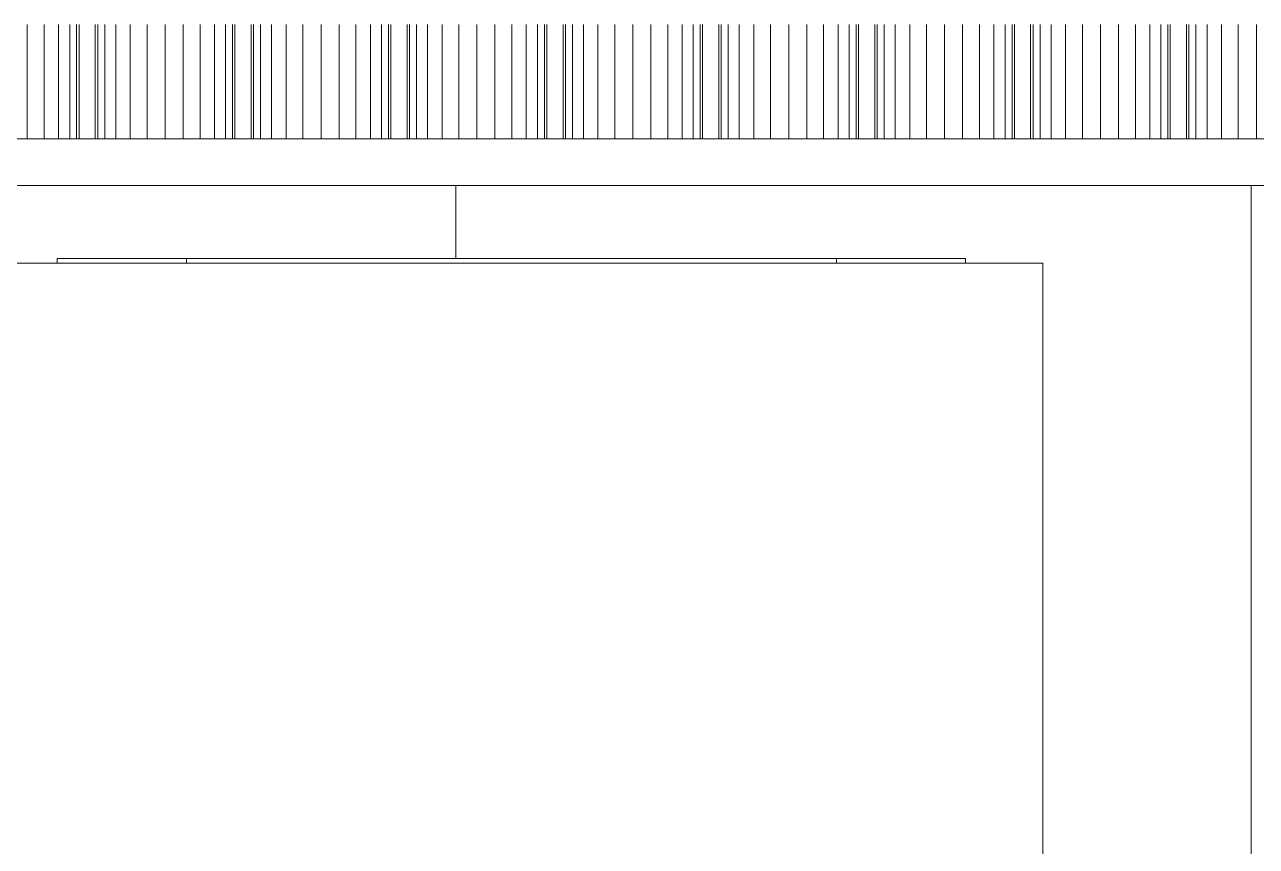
# Model space of a CAD drawing. Header units: centimetres. Extents: x -1906 to 5208, y -261 to 2955.
# Drawn here: x 2858.88 to 2905.34, y 2607.98 to 2638.97 of the extents above; entities that cross this region are included whole.
import ezdxf

# ---------------------------------------------------------------- set-up
doc = ezdxf.new("R2010")
doc.units = ezdxf.units.CM
doc.linetypes.add('Hidden', pattern=[0.714375, 0.47625, -0.238125])
for name, color, linetype, lineweight in [('A-CLNG-PATT', 7, 'Continuous', 18), ('A-DETL-HDLN', 7, 'Hidden', 18), ('G-IMPT', 7, 'Continuous', 18)]:
    doc.layers.add(name, color=color, linetype=linetype, lineweight=lineweight)

# ---------------------------------------------------------------- blocks, each defined once
blk = doc.blocks.new('PQ_RVR_ARQ-01_ZZ_ZZ_MO_T_A_rvt-2-Planta Bodega almacenamiento insumos')
at = {"layer": 'A-CLNG-PATT', "true_color": 0xd4d4d4}
h = blk.add_hatch(dxfattribs=at)
h.set_pattern_fill('FP_2', color=254, style=0, pattern_type=2)
h.set_pattern_definition([(90, (-3304.875, 82.28), (-30, 2e-15), [])])
h.paths.add_polyline_path([(-5052.578, 2390.869), (-5002.367, 2391.052), (-5002.385, 2395.947), (-4992.385, 2395.984), (-4992.366, 2391.089), (-4992.099, 2391.09), (-4992.117, 2395.985), (-4982.117, 2396.022), (-4982.098, 2391.126), (-4883.263, 2391.487), (-4883.177, 2393.887), (-4878.271, 2393.901), (-4878.262, 2391.505), (-3415.875, 2396.847), (-3415.79, 2399.311), (-3410.885, 2399.325), (-3410.875, 2396.865), (-3394.918, 2396.924), (-3394.832, 2399.389), (-3389.927, 2399.404), (-3389.918, 2396.942), (-3357.36, 2397.061), (-3357.296, 2402.027), (-3347.379, 2402.064), (-3347.36, 2397.098), (-2576.231, 2399.914), (-2577.592, 2638.972), (-2698.207, 2638.909), (-2698.207, 2636.409), (-2706.207, 2636.409), (-2706.207, 2638.909), (-2735.707, 2638.909), (-2735.707, 2632.909), (-2765.707, 2632.909), (-2765.707, 2638.909), (-2775.274, 2638.909), (-2774.578, 2637.768), (-2772.903, 2632.982), (-2772.326, 2627.864), (-2772.903, 2622.746), (-2774.847, 2617.497), (-2777.344, 2613.524), (-2780.986, 2609.882), (-2785.347, 2607.142), (-2790.541, 2605.403), (-2795.326, 2604.864), (-2800.636, 2605.508), (-2805.312, 2607.146), (-2809.837, 2610.053), (-2813.308, 2613.524), (-2816.075, 2617.959), (-2817.75, 2622.746), (-2818.326, 2627.864), (-2817.758, 2632.909), (-3110.949, 2632.909), (-3110.949, 2638.972), (-3114.28, 2638.972), (-3114.28, 2632.909), (-3274.277, 2632.909), (-3272.903, 2628.982), (-3272.326, 2623.864), (-3272.903, 2618.746), (-3274.847, 2613.497), (-3277.344, 2609.524), (-3280.986, 2605.882), (-3285.727, 2603.009), (-3290.541, 2601.403), (-3295.326, 2600.864), (-3300.636, 2601.508), (-3305.312, 2603.146), (-3309.837, 2606.053), (-3313.308, 2609.524), (-3316.075, 2613.959), (-3317.802, 2619.211), (-3318.326, 2623.864), (-3317.711, 2629.092), (-3316.375, 2632.909), (-3332.301, 2632.909), (-3332.366, 2628.827), (-3645.028, 2628.827), (-4101.802, 2402.327), (-5052.578, 2402.327), (-5052.578, 2401.843)])
h.paths.add_polyline_path([(-4115.832, 2455.927), (-4101.802, 2455.927), (-3805.08, 2603.063), (-3805.312, 2603.146), (-3809.837, 2606.053), (-3813.308, 2609.524), (-3816.075, 2613.959), (-3817.802, 2619.211), (-3818.326, 2623.864), (-3817.711, 2629.092), (-3815.805, 2634.231), (-3813.308, 2638.204), (-3812.54, 2638.972), (-4282.778, 2638.972), (-4280.815, 2637.675), (-4277.344, 2634.204), (-4274.578, 2629.768), (-4272.903, 2624.982), (-4272.326, 2619.864), (-4272.903, 2614.746), (-4274.847, 2609.497), (-4277.344, 2605.524), (-4280.986, 2601.882), (-4285.347, 2599.142), (-4290.541, 2597.403), (-4295.326, 2596.864), (-4300.636, 2597.508), (-4305.312, 2599.146), (-4309.837, 2602.053), (-4313.308, 2605.524), (-4316.075, 2609.959), (-4317.75, 2614.746), (-4318.326, 2619.864), (-4317.75, 2624.982), (-4315.805, 2630.231), (-4313.308, 2634.204), (-4309.666, 2637.846), (-4307.874, 2638.972), (-4782.778, 2638.972), (-4780.815, 2637.675), (-4777.344, 2634.204), (-4774.578, 2629.768), (-4772.903, 2624.982), (-4772.326, 2619.864), (-4772.903, 2614.746), (-4774.847, 2609.497), (-4777.344, 2605.524), (-4780.986, 2601.882), (-4785.347, 2599.142), (-4790.541, 2597.403), (-4795.326, 2596.864), (-4800.636, 2597.508), (-4805.312, 2599.146), (-4809.837, 2602.053), (-4813.308, 2605.524), (-4816.075, 2609.959), (-4817.75, 2614.746), (-4818.326, 2619.864), (-4817.75, 2624.982), (-4815.805, 2630.231), (-4813.308, 2634.204), (-4809.666, 2637.846), (-4807.874, 2638.972), (-5052.578, 2638.972), (-5052.578, 2455.927), (-4121.727, 2455.927)])
h.paths.add_polyline_path([(-3225.774, 2526.957), (-3246.214, 2526.957), (-3246.214, 2629.977), (-3230.65, 2629.977), (-3230.65, 2630.147), (-3196.381, 2630.147), (-3196.381, 2629.977), (-3193.468, 2629.977), (-3193.468, 2526.957), (-3207.713, 2526.957)])
h.paths.add_polyline_path([(-3772.87, 2619.034), (-3732.662, 2638.972), (-3778.112, 2638.972), (-3777.344, 2638.204), (-3774.578, 2633.768), (-3772.903, 2628.982), (-3772.326, 2623.864), (-3772.85, 2619.211)])
h.paths.add_polyline_path([(-2938.744, 2634.659), (-2938.744, 2638.972), (-2939.358, 2638.972), (-2939.358, 2634.659)])
h.paths.add_polyline_path([(-2950.505, 2634.659), (-2950.505, 2638.972), (-2951.119, 2638.972), (-2951.119, 2634.659)])
h.paths.add_polyline_path([(-2957, 2634.659), (-2956.386, 2634.659), (-2956.386, 2638.972), (-2957, 2638.972)])
h.paths.add_polyline_path([(-3016.245, 2634.659), (-3015.192, 2634.659), (-3015.192, 2638.972), (-3016.245, 2638.972)])
h.paths.add_polyline_path([(-2933.478, 2634.659), (-2932.863, 2634.659), (-2932.863, 2638.972), (-2933.478, 2638.972)])
h.paths.add_polyline_path([(-2833.508, 2634.659), (-2832.893, 2634.659), (-2832.893, 2638.972), (-2833.508, 2638.972)])
h.paths.add_polyline_path([(-3117.561, 2634.659), (-3117.561, 2638.972), (-3118.095, 2638.972), (-3118.095, 2634.659)])
h.paths.add_polyline_path([(-3103.839, 2634.659), (-3103.839, 2638.972), (-3106.56, 2638.972), (-3106.56, 2634.659)])
h.paths.add_polyline_path([(-2944.625, 2634.659), (-2944.625, 2638.972), (-2945.239, 2638.972), (-2945.239, 2634.659)])
h.paths.add_polyline_path([(-3259.229, 2634.659), (-3258.615, 2634.659), (-3258.615, 2638.972), (-3259.229, 2638.972)])
h.paths.add_polyline_path([(-3021.511, 2634.659), (-3021.511, 2638.972), (-3022.125, 2638.972), (-3022.125, 2634.659)])
h.paths.add_polyline_path([(-2892.314, 2634.659), (-2891.699, 2634.659), (-2891.699, 2638.972), (-2892.314, 2638.972)])
h.paths.add_polyline_path([(-2897.58, 2634.659), (-2897.58, 2638.972), (-2898.194, 2638.972), (-2898.194, 2634.659)])
h.paths.add_polyline_path([(-2915.222, 2634.659), (-2915.222, 2638.972), (-2915.836, 2638.972), (-2915.836, 2634.659)])
h.paths.add_polyline_path([(-3080.317, 2634.659), (-3080.317, 2638.972), (-3080.931, 2638.972), (-3080.931, 2634.659)])
h.paths.add_polyline_path([(-3123.361, 2634.659), (-3123.361, 2638.972), (-3123.976, 2638.972), (-3123.976, 2634.659)])
h.paths.add_polyline_path([(-3264.495, 2634.659), (-3264.495, 2638.972), (-3265.11, 2638.972), (-3265.11, 2634.659)])
h.paths.add_polyline_path([(-3004.045, 2634.659), (-3003.43, 2634.659), (-3003.43, 2638.972), (-3004.045, 2638.972)])
h.paths.add_polyline_path([(-2921.102, 2634.659), (-2921.102, 2638.972), (-2921.717, 2638.972), (-2921.717, 2634.659)])
h.paths.add_polyline_path([(-2962.266, 2634.659), (-2962.266, 2638.972), (-2962.881, 2638.972), (-2962.881, 2634.659)])
h.paths.add_polyline_path([(-2927.597, 2634.659), (-2926.983, 2634.659), (-2926.983, 2638.972), (-2927.597, 2638.972)])
h.paths.add_polyline_path([(-3247.468, 2634.659), (-3246.854, 2634.659), (-3246.854, 2638.972), (-3247.468, 2638.972)])
h.paths.add_polyline_path([(-3009.311, 2634.659), (-3009.311, 2638.972), (-3009.925, 2638.972), (-3009.925, 2634.659)])
h.paths.add_polyline_path([(-3075.051, 2634.659), (-3074.436, 2634.659), (-3074.436, 2638.972), (-3075.051, 2638.972)])
h.paths.add_polyline_path([(-3252.734, 2634.659), (-3252.734, 2638.972), (-3253.348, 2638.972), (-3253.348, 2634.659)])
h.paths.add_polyline_path([(-2998.164, 2634.659), (-2997.55, 2634.659), (-2997.55, 2638.972), (-2998.164, 2638.972)])
h.paths.add_polyline_path([(-3068.556, 2634.659), (-3068.556, 2638.972), (-3069.17, 2638.972), (-3069.17, 2634.659)])
h.paths.add_polyline_path([(-3241.587, 2634.659), (-3240.973, 2634.659), (-3240.973, 2638.972), (-3241.587, 2638.972)])
h.paths.add_polyline_path([(-3098.573, 2634.659), (-3097.959, 2634.659), (-3097.959, 2638.972), (-3098.573, 2638.972)])
h.paths.add_polyline_path([(-2838.774, 2634.659), (-2838.774, 2638.972), (-2839.388, 2638.972), (-2839.388, 2634.659)])
h.paths.add_polyline_path([(-3086.198, 2634.659), (-3086.198, 2638.972), (-3086.812, 2638.972), (-3086.812, 2634.659)])
h.paths.add_polyline_path([(-3129.242, 2634.659), (-3129.242, 2638.972), (-3129.856, 2638.972), (-3129.856, 2634.659)])
h.paths.add_polyline_path([(-3235.707, 2634.659), (-3235.092, 2634.659), (-3235.092, 2638.972), (-3235.707, 2638.972)])
h.paths.add_polyline_path([(-3063.29, 2634.659), (-3062.675, 2634.659), (-3062.675, 2638.972), (-3063.29, 2638.972)])
h.paths.add_polyline_path([(-2992.284, 2634.659), (-2991.669, 2634.659), (-2991.669, 2638.972), (-2992.284, 2638.972)])
h.paths.add_polyline_path([(-2986.403, 2634.659), (-2985.789, 2634.659), (-2985.789, 2638.972), (-2986.403, 2638.972)])
h.paths.add_polyline_path([(-2845.269, 2634.659), (-2844.654, 2634.659), (-2844.654, 2638.972), (-2845.269, 2638.972)])
h.paths.add_polyline_path([(-2974.642, 2634.659), (-2974.027, 2634.659), (-2974.027, 2638.972), (-2974.642, 2638.972)])
h.paths.add_polyline_path([(-2850.535, 2634.659), (-2850.535, 2638.972), (-2851.149, 2638.972), (-2851.149, 2634.659)])
h.paths.add_polyline_path([(-3135.737, 2634.659), (-3135.122, 2634.659), (-3135.122, 2638.972), (-3135.737, 2638.972)])
h.paths.add_polyline_path([(-3141.003, 2634.659), (-3141.003, 2638.972), (-3141.617, 2638.972), (-3141.617, 2634.659)])
h.paths.add_polyline_path([(-2827.627, 2634.659), (-2827.013, 2634.659), (-2827.013, 2638.972), (-2827.627, 2638.972)])
h.paths.add_polyline_path([(-2821.747, 2634.659), (-2821.132, 2634.659), (-2821.132, 2638.972), (-2821.747, 2638.972), (-2821.747, 2638.081)])
h.paths.add_polyline_path([(-3270.99, 2634.659), (-3270.376, 2634.659), (-3270.376, 2638.972), (-3270.99, 2638.972), (-3270.99, 2635.669)])
h.paths.add_polyline_path([(-3147.498, 2634.659), (-3146.883, 2634.659), (-3146.883, 2638.972), (-3147.498, 2638.972)])
h.paths.add_polyline_path([(-3152.764, 2634.659), (-3152.764, 2638.972), (-3153.378, 2638.972), (-3153.378, 2634.659)])
h.paths.add_polyline_path([(-3057.409, 2634.659), (-3056.795, 2634.659), (-3056.795, 2638.972), (-3057.409, 2638.972)])
h.paths.add_polyline_path([(-3158.645, 2634.659), (-3158.645, 2638.972), (-3159.259, 2638.972), (-3159.259, 2634.659)])
h.paths.add_polyline_path([(-3229.826, 2634.659), (-3229.212, 2634.659), (-3229.212, 2638.972), (-3229.826, 2638.972)])
h.paths.add_polyline_path([(-3223.946, 2634.659), (-3223.331, 2634.659), (-3223.331, 2638.972), (-3223.946, 2638.972)])
h.paths.add_polyline_path([(-3164.525, 2634.659), (-3164.525, 2638.972), (-3165.14, 2638.972), (-3165.14, 2634.659)])
h.paths.add_polyline_path([(-2980.522, 2634.659), (-2979.908, 2634.659), (-2979.908, 2638.972), (-2980.522, 2638.972)])
h.paths.add_polyline_path([(-2856.416, 2634.659), (-2856.416, 2638.972), (-2857.03, 2638.972), (-2857.03, 2634.659)])
h.paths.add_polyline_path([(-3050.914, 2634.659), (-3050.914, 2638.972), (-3051.528, 2638.972), (-3051.528, 2634.659)])
h.paths.add_polyline_path([(-3045.648, 2634.659), (-3045.033, 2634.659), (-3045.033, 2638.972), (-3045.648, 2638.972)])
h.paths.add_polyline_path([(-3170.406, 2634.659), (-3170.406, 2638.972), (-3171.02, 2638.972), (-3171.02, 2634.659)])
h.paths.add_polyline_path([(-2862.296, 2634.659), (-2862.296, 2638.972), (-2862.911, 2638.972), (-2862.911, 2634.659)])
h.paths.add_polyline_path([(-2868.177, 2634.659), (-2868.177, 2638.972), (-2868.791, 2638.972), (-2868.791, 2634.659)])
h.paths.add_polyline_path([(-2904.075, 2634.659), (-2903.46, 2634.659), (-2903.46, 2638.972), (-2904.075, 2638.972)])
h.paths.add_polyline_path([(-3329.621, 2634.659), (-3329.621, 2638.972), (-3330.235, 2638.972), (-3330.235, 2634.659)])
h.paths.add_polyline_path([(-3039.153, 2634.659), (-3039.153, 2638.972), (-3039.767, 2638.972), (-3039.767, 2634.659)])
h.paths.add_polyline_path([(-3324.354, 2634.659), (-3323.74, 2634.659), (-3323.74, 2638.972), (-3324.354, 2638.972)])
h.paths.add_polyline_path([(-3217.451, 2634.659), (-3217.451, 2638.972), (-3218.065, 2638.972), (-3218.065, 2634.659)])
h.paths.add_polyline_path([(-3092.078, 2634.659), (-3092.078, 2638.972), (-3092.693, 2638.972), (-3092.693, 2634.659)])
h.paths.add_polyline_path([(-3176.901, 2634.659), (-3176.286, 2634.659), (-3176.286, 2638.972), (-3176.901, 2638.972)])
h.paths.add_polyline_path([(-3182.167, 2634.659), (-3182.167, 2638.972), (-3182.781, 2638.972), (-3182.781, 2634.659)])
h.paths.add_polyline_path([(-2874.672, 2634.659), (-2874.057, 2634.659), (-2874.057, 2638.972), (-2874.672, 2638.972)])
h.paths.add_polyline_path([(-3193.928, 2634.659), (-3193.928, 2638.972), (-3194.543, 2638.972), (-3194.543, 2634.659)])
h.paths.add_polyline_path([(-3033.887, 2634.659), (-3033.272, 2634.659), (-3033.272, 2638.972), (-3033.887, 2638.972)])
h.paths.add_polyline_path([(-2968.147, 2634.659), (-2968.147, 2638.972), (-2968.761, 2638.972), (-2968.761, 2634.659)])
h.paths.add_polyline_path([(-2879.938, 2634.659), (-2879.938, 2638.972), (-2880.552, 2638.972), (-2880.552, 2634.659)])
h.paths.add_polyline_path([(-3028.006, 2634.659), (-3027.392, 2634.659), (-3027.392, 2638.972), (-3028.006, 2638.972)])
h.paths.add_polyline_path([(-2885.819, 2634.659), (-2885.819, 2638.972), (-2886.433, 2638.972), (-2886.433, 2634.659)])
h.paths.add_polyline_path([(-3318.474, 2634.659), (-3317.421, 2634.659), (-3317.421, 2638.972), (-3318.474, 2638.972), (-3318.474, 2635.641)])
h.paths.add_polyline_path([(-3188.048, 2634.659), (-3188.048, 2638.972), (-3188.662, 2638.972), (-3188.662, 2634.659)])
h.paths.add_polyline_path([(-3206.304, 2634.659), (-3205.689, 2634.659), (-3205.689, 2638.972), (-3206.304, 2638.972)])
h.paths.add_polyline_path([(-3200.423, 2634.659), (-3199.809, 2634.659), (-3199.809, 2638.972), (-3200.423, 2638.972)])
h.paths.add_polyline_path([(-3276.256, 2636.473), (-3276.256, 2638.972), (-3276.871, 2638.972), (-3276.871, 2637.451), (-3276.539, 2636.923)])
h.paths.add_polyline_path([(-2815.866, 2638.134), (-2815.339, 2638.972), (-2815.866, 2638.972), (-2815.866, 2638.544)])
blk = doc.blocks.new('EQ-04-002 - EQ-04-002_dwg_Agrupar_1737-V192-Planta Bodega almacenamiento insumos')
at = {"layer": 'A-DETL-HDLN', "lineweight": 9}
for p, q in [((195.727, 6.063), (195.727, 1.75)), ((195.817, 6.063), (195.817, 1.75)), ((196.08, 6.063), (196.08, 1.75)), ((196.498, 6.063), (196.498, 1.75)), ((197.044, 6.063), (197.044, 1.75)), ((197.679, 6.063), (197.679, 1.75)), ((198.36, 6.063), (198.36, 1.75)), ((199.042, 1.75), (199.042, 6.063)), ((199.677, 6.063), (199.677, 1.75)), ((200.222, 1.75), (200.222, 6.063)), ((200.641, 1.75), (200.641, 6.063)), ((200.904, 6.063), (200.904, 1.75)), ((200.993, 1.75), (200.993, 6.063)), ((197.679, 1.75), (197.044, 1.75)), ((198.36, 1.75), (197.679, 1.75)), ((199.042, 1.75), (198.36, 1.75)), ((199.042, 1.75), (199.677, 1.75))]:
    blk.add_line(p, q, dxfattribs=at)
at = {"layer": 'G-IMPT', "color": 251, "lineweight": 9, "true_color": 0x666666}
for p, q in [((195.727, 6.063), (195.727, 1.75)), ((195.727, 1.75), (195.727, 6.063)), ((195.727, 6.063), (195.727, 1.75)), ((195.817, 6.063), (195.817, 1.75)), ((195.817, 1.75), (195.817, 6.063)), ((195.817, 6.063), (195.817, 1.75)), ((196.08, 6.063), (196.08, 1.75)), ((196.08, 1.75), (196.08, 6.063)), ((196.08, 6.063), (196.08, 1.75)), ((196.498, 6.063), (196.498, 1.75)), ((196.498, 1.75), (196.498, 6.063)), ((196.498, 6.063), (196.498, 1.75)), ((197.044, 6.063), (197.044, 1.75)), ((197.044, 1.75), (197.044, 6.063)), ((197.044, 6.063), (197.044, 1.75)), ((197.679, 6.063), (197.679, 1.75)), ((197.679, 1.75), (197.679, 6.063)), ((197.679, 6.063), (197.679, 1.75)), ((198.36, 6.063), (198.36, 1.75)), ((198.36, 1.75), (198.36, 6.063)), ((198.36, 6.063), (198.36, 1.75)), ((199.042, 1.75), (199.042, 6.063)), ((199.042, 1.75), (199.042, 6.063)), ((199.042, 6.063), (199.042, 1.75)), ((199.677, 6.063), (199.677, 1.75)), ((199.677, 1.75), (199.677, 6.063)), ((199.677, 6.063), (199.677, 1.75)), ((200.222, 1.75), (200.222, 6.063)), ((200.222, 1.75), (200.222, 6.063)), ((200.222, 6.063), (200.222, 1.75)), ((200.641, 1.75), (200.641, 6.063)), ((200.641, 1.75), (200.641, 6.063)), ((200.641, 6.063), (200.641, 1.75)), ((200.904, 6.063), (200.904, 1.75)), ((200.904, 1.75), (200.904, 6.063)), ((200.904, 6.063), (200.904, 1.75)), ((200.993, 1.75), (200.993, 6.063)), ((200.993, 1.75), (200.993, 6.063)), ((200.993, 6.063), (200.993, 1.75)), ((197.679, 1.75), (197.044, 1.75)), ((198.36, 1.75), (197.679, 1.75)), ((199.042, 1.75), (198.36, 1.75)), ((199.042, 1.75), (199.677, 1.75))]:
    blk.add_line(p, q, dxfattribs=at)
blk = doc.blocks.new('EQ-04-002 - EQ-04-002_dwg_Agrupar_1737-V193-Planta Bodega almacenamiento insumos')
at = {"layer": 'A-DETL-HDLN', "lineweight": 9}
for p, q in [((189.847, 6.063), (189.847, 1.75)), ((189.936, 6.063), (189.936, 1.75)), ((190.199, 6.063), (190.199, 1.75)), ((190.618, 6.063), (190.618, 1.75)), ((191.163, 6.063), (191.163, 1.75)), ((191.798, 6.063), (191.798, 1.75)), ((192.48, 6.063), (192.48, 1.75)), ((193.161, 1.75), (193.161, 6.063)), ((193.796, 6.063), (193.796, 1.75)), ((194.341, 1.75), (194.341, 6.063)), ((194.76, 1.75), (194.76, 6.063)), ((195.023, 6.063), (195.023, 1.75)), ((195.113, 1.75), (195.113, 6.063)), ((191.798, 1.75), (191.163, 1.75)), ((192.48, 1.75), (191.798, 1.75)), ((193.161, 1.75), (192.48, 1.75)), ((193.161, 1.75), (193.796, 1.75))]:
    blk.add_line(p, q, dxfattribs=at)
at = {"layer": 'G-IMPT', "color": 251, "lineweight": 9, "true_color": 0x666666}
for p, q in [((189.847, 6.063), (189.847, 1.75)), ((189.847, 1.75), (189.847, 6.063)), ((189.847, 6.063), (189.847, 1.75)), ((189.936, 6.063), (189.936, 1.75)), ((189.936, 1.75), (189.936, 6.063)), ((189.936, 6.063), (189.936, 1.75)), ((190.199, 6.063), (190.199, 1.75)), ((190.199, 1.75), (190.199, 6.063)), ((190.199, 6.063), (190.199, 1.75)), ((190.618, 6.063), (190.618, 1.75)), ((190.618, 1.75), (190.618, 6.063)), ((190.618, 6.063), (190.618, 1.75)), ((191.163, 6.063), (191.163, 1.75)), ((191.163, 1.75), (191.163, 6.063)), ((191.163, 6.063), (191.163, 1.75)), ((191.798, 6.063), (191.798, 1.75)), ((191.798, 1.75), (191.798, 6.063)), ((191.798, 6.063), (191.798, 1.75)), ((192.48, 6.063), (192.48, 1.75)), ((192.48, 1.75), (192.48, 6.063)), ((192.48, 6.063), (192.48, 1.75)), ((193.161, 1.75), (193.161, 6.063)), ((193.161, 1.75), (193.161, 6.063)), ((193.161, 6.063), (193.161, 1.75)), ((193.796, 6.063), (193.796, 1.75)), ((193.796, 1.75), (193.796, 6.063)), ((193.796, 6.063), (193.796, 1.75)), ((194.341, 1.75), (194.341, 6.063)), ((194.341, 1.75), (194.341, 6.063)), ((194.341, 6.063), (194.341, 1.75)), ((194.76, 1.75), (194.76, 6.063)), ((194.76, 1.75), (194.76, 6.063)), ((194.76, 6.063), (194.76, 1.75)), ((195.023, 6.063), (195.023, 1.75)), ((195.023, 1.75), (195.023, 6.063)), ((195.023, 6.063), (195.023, 1.75)), ((195.113, 1.75), (195.113, 6.063)), ((195.113, 1.75), (195.113, 6.063)), ((195.113, 6.063), (195.113, 1.75)), ((191.798, 1.75), (191.163, 1.75)), ((192.48, 1.75), (191.798, 1.75)), ((193.161, 1.75), (192.48, 1.75)), ((193.161, 1.75), (193.796, 1.75))]:
    blk.add_line(p, q, dxfattribs=at)
blk = doc.blocks.new('EQ-04-002 - EQ-04-002_dwg_Agrupar_528-V165-Planta Bodega almacenamiento insumos')
at = {"layer": 'A-DETL-HDLN', "lineweight": 9}
for p, q in [((182.035, 1.75), (185.282, 1.75)), ((187.916, 1.75), (191.163, 1.75)), ((193.796, 1.75), (197.044, 1.75)), ((199.677, 1.75), (202.924, 1.75)), ((205.557, 1.75), (208.805, 1.75)), ((211.438, 1.75), (214.685, 1.75)), ((217.319, 1.75), (220.566, 1.75)), ((223.199, 1.75), (226.447, 1.75)), ((298.897, 0), (0, 0))]:
    blk.add_line(p, q, dxfattribs=at)
at = {"layer": 'G-IMPT', "color": 251, "lineweight": 9, "true_color": 0x666666}
for p, q in [((182.035, 1.75), (185.282, 1.75)), ((182.035, 1.75), (185.282, 1.75)), ((182.035, 1.75), (185.282, 1.75)), ((187.916, 1.75), (191.163, 1.75)), ((187.916, 1.75), (191.163, 1.75)), ((187.916, 1.75), (191.163, 1.75)), ((193.796, 1.75), (197.044, 1.75)), ((193.796, 1.75), (197.044, 1.75)), ((193.796, 1.75), (197.044, 1.75)), ((199.677, 1.75), (202.924, 1.75)), ((199.677, 1.75), (202.924, 1.75)), ((199.677, 1.75), (202.924, 1.75)), ((205.557, 1.75), (208.805, 1.75)), ((205.557, 1.75), (208.805, 1.75)), ((205.557, 1.75), (208.805, 1.75)), ((211.438, 1.75), (214.685, 1.75)), ((211.438, 1.75), (214.685, 1.75)), ((211.438, 1.75), (214.685, 1.75)), ((217.319, 1.75), (220.566, 1.75)), ((217.319, 1.75), (220.566, 1.75)), ((217.319, 1.75), (220.566, 1.75)), ((223.199, 1.75), (226.447, 1.75)), ((223.199, 1.75), (226.447, 1.75)), ((223.199, 1.75), (226.447, 1.75)), ((298.897, 0), (138.901, 0)), ((298.897, 0), (144.198, 0)), ((298.897, 0), (144.198, 0))]:
    blk.add_line(p, q, dxfattribs=at)
blk = doc.blocks.new('EQ-04-002 - EQ-04-002_dwg_Agrupar_1737-V194-Planta Bodega almacenamiento insumos')
at = {"layer": 'A-DETL-HDLN', "lineweight": 9}
for p, q in [((183.966, 6.063), (183.966, 1.75)), ((184.056, 6.063), (184.056, 1.75)), ((184.319, 6.063), (184.319, 1.75)), ((184.737, 6.063), (184.737, 1.75)), ((185.282, 6.063), (185.282, 1.75)), ((185.918, 6.063), (185.918, 1.75)), ((186.599, 6.063), (186.599, 1.75)), ((187.281, 1.75), (187.281, 6.063)), ((187.916, 6.063), (187.916, 1.75)), ((188.461, 1.75), (188.461, 6.063)), ((188.879, 1.75), (188.879, 6.063)), ((189.142, 6.063), (189.142, 1.75)), ((189.232, 1.75), (189.232, 6.063)), ((185.918, 1.75), (185.282, 1.75)), ((186.599, 1.75), (185.918, 1.75)), ((187.281, 1.75), (186.599, 1.75)), ((187.281, 1.75), (187.916, 1.75))]:
    blk.add_line(p, q, dxfattribs=at)
at = {"layer": 'G-IMPT', "color": 251, "lineweight": 9, "true_color": 0x666666}
for p, q in [((183.966, 6.063), (183.966, 1.75)), ((183.966, 1.75), (183.966, 6.063)), ((183.966, 6.063), (183.966, 1.75)), ((184.056, 6.063), (184.056, 1.75)), ((184.056, 1.75), (184.056, 6.063)), ((184.056, 6.063), (184.056, 1.75)), ((184.319, 6.063), (184.319, 1.75)), ((184.319, 1.75), (184.319, 6.063)), ((184.319, 6.063), (184.319, 1.75)), ((184.737, 6.063), (184.737, 1.75)), ((184.737, 1.75), (184.737, 6.063)), ((184.737, 6.063), (184.737, 1.75)), ((185.282, 6.063), (185.282, 1.75)), ((185.282, 1.75), (185.282, 6.063)), ((185.282, 6.063), (185.282, 1.75)), ((185.918, 6.063), (185.918, 1.75)), ((185.918, 1.75), (185.918, 6.063)), ((185.918, 6.063), (185.918, 1.75)), ((186.599, 6.063), (186.599, 1.75)), ((186.599, 1.75), (186.599, 6.063)), ((186.599, 6.063), (186.599, 1.75)), ((187.281, 1.75), (187.281, 6.063)), ((187.281, 1.75), (187.281, 6.063)), ((187.281, 6.063), (187.281, 1.75)), ((187.916, 6.063), (187.916, 1.75)), ((187.916, 1.75), (187.916, 6.063)), ((187.916, 6.063), (187.916, 1.75)), ((188.461, 1.75), (188.461, 6.063)), ((188.461, 1.75), (188.461, 6.063)), ((188.461, 6.063), (188.461, 1.75)), ((188.879, 1.75), (188.879, 6.063)), ((188.879, 1.75), (188.879, 6.063)), ((188.879, 6.063), (188.879, 1.75)), ((189.142, 6.063), (189.142, 1.75)), ((189.142, 1.75), (189.142, 6.063)), ((189.142, 6.063), (189.142, 1.75)), ((189.232, 1.75), (189.232, 6.063)), ((189.232, 1.75), (189.232, 6.063)), ((189.232, 6.063), (189.232, 1.75)), ((185.918, 1.75), (185.282, 1.75)), ((186.599, 1.75), (185.918, 1.75)), ((187.281, 1.75), (186.599, 1.75)), ((187.281, 1.75), (187.916, 1.75))]:
    blk.add_line(p, q, dxfattribs=at)
blk = doc.blocks.new('EQ-04-002 - EQ-04-002_dwg_Agrupar_1737-V201-Planta Bodega almacenamiento insumos')
at = {"layer": 'A-DETL-HDLN', "lineweight": 9}
for p, q in [((178.085, 6.063), (178.085, 1.75)), ((178.175, 6.063), (178.175, 1.75)), ((178.438, 6.063), (178.438, 1.75)), ((178.857, 6.063), (178.857, 1.75)), ((179.402, 6.063), (179.402, 1.75)), ((180.037, 6.063), (180.037, 1.75)), ((180.718, 6.063), (180.718, 1.75)), ((181.4, 1.75), (181.4, 6.063)), ((182.035, 6.063), (182.035, 1.75)), ((182.58, 1.75), (182.58, 6.063)), ((182.999, 1.75), (182.999, 6.063)), ((183.262, 6.063), (183.262, 1.75)), ((183.352, 1.75), (183.352, 6.063)), ((180.037, 1.75), (179.402, 1.75)), ((180.718, 1.75), (180.037, 1.75)), ((181.4, 1.75), (180.718, 1.75)), ((181.4, 1.75), (182.035, 1.75))]:
    blk.add_line(p, q, dxfattribs=at)
at = {"layer": 'G-IMPT', "color": 251, "lineweight": 9, "true_color": 0x666666}
for p, q in [((178.085, 6.063), (178.085, 1.75)), ((178.085, 1.75), (178.085, 6.063)), ((178.085, 6.063), (178.085, 1.75)), ((178.175, 6.063), (178.175, 1.75)), ((178.175, 1.75), (178.175, 6.063)), ((178.175, 6.063), (178.175, 1.75)), ((178.438, 6.063), (178.438, 1.75)), ((178.438, 1.75), (178.438, 6.063)), ((178.438, 6.063), (178.438, 1.75)), ((178.857, 6.063), (178.857, 1.75)), ((178.857, 1.75), (178.857, 6.063)), ((178.857, 6.063), (178.857, 1.75)), ((179.402, 6.063), (179.402, 1.75)), ((179.402, 1.75), (179.402, 6.063)), ((179.402, 6.063), (179.402, 1.75)), ((180.037, 6.063), (180.037, 1.75)), ((180.037, 1.75), (180.037, 6.063)), ((180.037, 6.063), (180.037, 1.75)), ((180.718, 6.063), (180.718, 1.75)), ((180.718, 1.75), (180.718, 6.063)), ((180.718, 6.063), (180.718, 1.75)), ((181.4, 1.75), (181.4, 6.063)), ((181.4, 1.75), (181.4, 6.063)), ((181.4, 6.063), (181.4, 1.75)), ((182.035, 6.063), (182.035, 1.75)), ((182.035, 1.75), (182.035, 6.063)), ((182.035, 6.063), (182.035, 1.75)), ((182.58, 1.75), (182.58, 6.063)), ((182.58, 1.75), (182.58, 6.063)), ((182.58, 6.063), (182.58, 1.75)), ((182.999, 1.75), (182.999, 6.063)), ((182.999, 1.75), (182.999, 6.063)), ((182.999, 6.063), (182.999, 1.75)), ((183.262, 6.063), (183.262, 1.75)), ((183.262, 1.75), (183.262, 6.063)), ((183.262, 6.063), (183.262, 1.75)), ((183.352, 1.75), (183.352, 6.063)), ((183.352, 1.75), (183.352, 6.063)), ((183.352, 6.063), (183.352, 1.75)), ((180.037, 1.75), (179.402, 1.75)), ((180.718, 1.75), (180.037, 1.75)), ((181.4, 1.75), (180.718, 1.75)), ((181.4, 1.75), (182.035, 1.75))]:
    blk.add_line(p, q, dxfattribs=at)
blk = doc.blocks.new('EQ-04-002 - EQ-04-002_dwg_Agrupar_1737-V202-Planta Bodega almacenamiento insumos')
at = {"layer": 'A-DETL-HDLN', "lineweight": 9}
for p, q in [((201.608, 6.063), (201.608, 1.75)), ((201.697, 6.063), (201.697, 1.75)), ((201.96, 6.063), (201.96, 1.75)), ((202.379, 6.063), (202.379, 1.75)), ((202.924, 6.063), (202.924, 1.75)), ((203.559, 6.063), (203.559, 1.75)), ((204.241, 6.063), (204.241, 1.75)), ((204.922, 1.75), (204.922, 6.063)), ((205.557, 6.063), (205.557, 1.75)), ((206.103, 1.75), (206.103, 6.063)), ((206.521, 1.75), (206.521, 6.063)), ((206.784, 6.063), (206.784, 1.75)), ((206.874, 1.75), (206.874, 6.063)), ((203.559, 1.75), (202.924, 1.75)), ((204.241, 1.75), (203.559, 1.75)), ((204.922, 1.75), (204.241, 1.75)), ((204.922, 1.75), (205.557, 1.75))]:
    blk.add_line(p, q, dxfattribs=at)
at = {"layer": 'G-IMPT', "color": 251, "lineweight": 9, "true_color": 0x666666}
for p, q in [((201.608, 6.063), (201.608, 1.75)), ((201.608, 1.75), (201.608, 6.063)), ((201.608, 6.063), (201.608, 1.75)), ((201.697, 6.063), (201.697, 1.75)), ((201.697, 1.75), (201.697, 6.063)), ((201.697, 6.063), (201.697, 1.75)), ((201.96, 6.063), (201.96, 1.75)), ((201.96, 1.75), (201.96, 6.063)), ((201.96, 6.063), (201.96, 1.75)), ((202.379, 6.063), (202.379, 1.75)), ((202.379, 1.75), (202.379, 6.063)), ((202.379, 6.063), (202.379, 1.75)), ((202.924, 6.063), (202.924, 1.75)), ((202.924, 1.75), (202.924, 6.063)), ((202.924, 6.063), (202.924, 1.75)), ((203.559, 6.063), (203.559, 1.75)), ((203.559, 1.75), (203.559, 6.063)), ((203.559, 6.063), (203.559, 1.75)), ((204.241, 6.063), (204.241, 1.75)), ((204.241, 1.75), (204.241, 6.063)), ((204.241, 6.063), (204.241, 1.75)), ((204.922, 1.75), (204.922, 6.063)), ((204.922, 1.75), (204.922, 6.063)), ((204.922, 6.063), (204.922, 1.75)), ((205.557, 6.063), (205.557, 1.75)), ((205.557, 1.75), (205.557, 6.063)), ((205.557, 6.063), (205.557, 1.75)), ((206.103, 1.75), (206.103, 6.063)), ((206.103, 1.75), (206.103, 6.063)), ((206.103, 6.063), (206.103, 1.75)), ((206.521, 1.75), (206.521, 6.063)), ((206.521, 1.75), (206.521, 6.063)), ((206.521, 6.063), (206.521, 1.75)), ((206.784, 6.063), (206.784, 1.75)), ((206.784, 1.75), (206.784, 6.063)), ((206.784, 6.063), (206.784, 1.75)), ((206.874, 1.75), (206.874, 6.063)), ((206.874, 1.75), (206.874, 6.063)), ((206.874, 6.063), (206.874, 1.75)), ((203.559, 1.75), (202.924, 1.75)), ((204.241, 1.75), (203.559, 1.75)), ((204.922, 1.75), (204.241, 1.75)), ((204.922, 1.75), (205.557, 1.75))]:
    blk.add_line(p, q, dxfattribs=at)
blk = doc.blocks.new('EQ-04-002 - EQ-04-002_dwg_Agrupar_1737-V204-Planta Bodega almacenamiento insumos')
at = {"layer": 'A-DETL-HDLN', "lineweight": 9}
for p, q in [((225.13, 6.063), (225.13, 1.75)), ((225.22, 6.063), (225.22, 1.75)), ((225.483, 6.063), (225.483, 1.75)), ((225.901, 6.063), (225.901, 1.75)), ((226.447, 6.063), (226.447, 1.75)), ((227.082, 6.063), (227.082, 1.75)), ((227.763, 6.063), (227.763, 1.75)), ((228.445, 1.75), (228.445, 6.063)), ((229.08, 6.063), (229.08, 1.75)), ((229.625, 1.75), (229.625, 6.063)), ((230.043, 1.75), (230.043, 6.063)), ((230.307, 6.063), (230.307, 1.75)), ((230.396, 1.75), (230.396, 6.063)), ((227.082, 1.75), (226.447, 1.75)), ((227.763, 1.75), (227.082, 1.75)), ((228.445, 1.75), (227.763, 1.75)), ((228.445, 1.75), (229.08, 1.75))]:
    blk.add_line(p, q, dxfattribs=at)
at = {"layer": 'G-IMPT', "color": 251, "lineweight": 9, "true_color": 0x666666}
for p, q in [((225.13, 6.063), (225.13, 1.75)), ((225.13, 1.75), (225.13, 6.063)), ((225.13, 6.063), (225.13, 1.75)), ((225.22, 6.063), (225.22, 1.75)), ((225.22, 1.75), (225.22, 6.063)), ((225.22, 6.063), (225.22, 1.75)), ((225.483, 6.063), (225.483, 1.75)), ((225.483, 1.75), (225.483, 6.063)), ((225.483, 6.063), (225.483, 1.75)), ((225.901, 6.063), (225.901, 1.75)), ((225.901, 1.75), (225.901, 6.063)), ((225.901, 6.063), (225.901, 1.75)), ((226.447, 6.063), (226.447, 1.75)), ((226.447, 1.75), (226.447, 6.063)), ((226.447, 6.063), (226.447, 1.75)), ((227.082, 6.063), (227.082, 1.75)), ((227.082, 1.75), (227.082, 6.063)), ((227.082, 6.063), (227.082, 1.75)), ((227.763, 6.063), (227.763, 1.75)), ((227.763, 1.75), (227.763, 6.063)), ((227.763, 6.063), (227.763, 1.75)), ((228.445, 1.75), (228.445, 6.063)), ((228.445, 1.75), (228.445, 6.063)), ((228.445, 6.063), (228.445, 1.75)), ((229.08, 6.063), (229.08, 1.75)), ((229.08, 1.75), (229.08, 6.063)), ((229.08, 6.063), (229.08, 1.75)), ((229.625, 1.75), (229.625, 6.063)), ((229.625, 1.75), (229.625, 6.063)), ((229.625, 6.063), (229.625, 1.75)), ((230.043, 1.75), (230.043, 6.063)), ((230.043, 1.75), (230.043, 6.063)), ((230.043, 6.063), (230.043, 1.75)), ((230.307, 6.063), (230.307, 1.75)), ((230.307, 1.75), (230.307, 6.063)), ((230.307, 6.063), (230.307, 1.75)), ((230.396, 1.75), (230.396, 6.063)), ((230.396, 1.75), (230.396, 6.063)), ((230.396, 6.063), (230.396, 1.75)), ((227.082, 1.75), (226.447, 1.75)), ((227.763, 1.75), (227.082, 1.75)), ((228.445, 1.75), (227.763, 1.75)), ((228.445, 1.75), (229.08, 1.75))]:
    blk.add_line(p, q, dxfattribs=at)
blk = doc.blocks.new('EQ-04-002 - EQ-04-002_dwg_Agrupar_1737-V205-Planta Bodega almacenamiento insumos')
at = {"layer": 'A-DETL-HDLN', "lineweight": 9}
for p, q in [((213.369, 6.063), (213.369, 1.75)), ((213.459, 6.063), (213.459, 1.75)), ((213.722, 6.063), (213.722, 1.75)), ((214.14, 6.063), (214.14, 1.75)), ((214.685, 6.063), (214.685, 1.75)), ((215.32, 6.063), (215.32, 1.75)), ((216.002, 6.063), (216.002, 1.75)), ((216.683, 1.75), (216.683, 6.063)), ((217.319, 6.063), (217.319, 1.75)), ((217.864, 1.75), (217.864, 6.063)), ((218.282, 1.75), (218.282, 6.063)), ((218.545, 6.063), (218.545, 1.75)), ((218.635, 1.75), (218.635, 6.063)), ((215.32, 1.75), (214.685, 1.75)), ((216.002, 1.75), (215.32, 1.75)), ((216.683, 1.75), (216.002, 1.75)), ((216.683, 1.75), (217.319, 1.75))]:
    blk.add_line(p, q, dxfattribs=at)
at = {"layer": 'G-IMPT', "color": 251, "lineweight": 9, "true_color": 0x666666}
for p, q in [((213.369, 6.063), (213.369, 1.75)), ((213.369, 1.75), (213.369, 6.063)), ((213.369, 6.063), (213.369, 1.75)), ((213.459, 6.063), (213.459, 1.75)), ((213.459, 1.75), (213.459, 6.063)), ((213.459, 6.063), (213.459, 1.75)), ((213.722, 6.063), (213.722, 1.75)), ((213.722, 1.75), (213.722, 6.063)), ((213.722, 6.063), (213.722, 1.75)), ((214.14, 6.063), (214.14, 1.75)), ((214.14, 1.75), (214.14, 6.063)), ((214.14, 6.063), (214.14, 1.75)), ((214.685, 6.063), (214.685, 1.75)), ((214.685, 1.75), (214.685, 6.063)), ((214.685, 6.063), (214.685, 1.75)), ((215.32, 6.063), (215.32, 1.75)), ((215.32, 1.75), (215.32, 6.063)), ((215.32, 6.063), (215.32, 1.75)), ((216.002, 6.063), (216.002, 1.75)), ((216.002, 1.75), (216.002, 6.063)), ((216.002, 6.063), (216.002, 1.75)), ((216.683, 1.75), (216.683, 6.063)), ((216.683, 1.75), (216.683, 6.063)), ((216.683, 6.063), (216.683, 1.75)), ((217.319, 6.063), (217.319, 1.75)), ((217.319, 1.75), (217.319, 6.063)), ((217.319, 6.063), (217.319, 1.75)), ((217.864, 1.75), (217.864, 6.063)), ((217.864, 1.75), (217.864, 6.063)), ((217.864, 6.063), (217.864, 1.75)), ((218.282, 1.75), (218.282, 6.063)), ((218.282, 1.75), (218.282, 6.063)), ((218.282, 6.063), (218.282, 1.75)), ((218.545, 6.063), (218.545, 1.75)), ((218.545, 1.75), (218.545, 6.063)), ((218.545, 6.063), (218.545, 1.75)), ((218.635, 1.75), (218.635, 6.063)), ((218.635, 1.75), (218.635, 6.063)), ((218.635, 6.063), (218.635, 1.75)), ((215.32, 1.75), (214.685, 1.75)), ((216.002, 1.75), (215.32, 1.75)), ((216.683, 1.75), (216.002, 1.75)), ((216.683, 1.75), (217.319, 1.75))]:
    blk.add_line(p, q, dxfattribs=at)
blk = doc.blocks.new('EQ-04-002 - EQ-04-002_dwg_Agrupar_1737-V206-Planta Bodega almacenamiento insumos')
at = {"layer": 'A-DETL-HDLN', "lineweight": 9}
for p, q in [((219.249, 6.063), (219.249, 1.75)), ((219.339, 6.063), (219.339, 1.75)), ((219.602, 6.063), (219.602, 1.75)), ((220.021, 6.063), (220.021, 1.75)), ((220.566, 6.063), (220.566, 1.75)), ((221.201, 6.063), (221.201, 1.75)), ((221.883, 6.063), (221.883, 1.75)), ((222.564, 1.75), (222.564, 6.063)), ((223.199, 6.063), (223.199, 1.75)), ((223.744, 1.75), (223.744, 6.063)), ((224.163, 1.75), (224.163, 6.063)), ((224.426, 6.063), (224.426, 1.75)), ((224.516, 1.75), (224.516, 6.063)), ((221.201, 1.75), (220.566, 1.75)), ((221.883, 1.75), (221.201, 1.75)), ((222.564, 1.75), (221.883, 1.75)), ((222.564, 1.75), (223.199, 1.75))]:
    blk.add_line(p, q, dxfattribs=at)
at = {"layer": 'G-IMPT', "color": 251, "lineweight": 9, "true_color": 0x666666}
for p, q in [((219.249, 6.063), (219.249, 1.75)), ((219.249, 1.75), (219.249, 6.063)), ((219.249, 6.063), (219.249, 1.75)), ((219.339, 6.063), (219.339, 1.75)), ((219.339, 1.75), (219.339, 6.063)), ((219.339, 6.063), (219.339, 1.75)), ((219.602, 6.063), (219.602, 1.75)), ((219.602, 1.75), (219.602, 6.063)), ((219.602, 6.063), (219.602, 1.75)), ((220.021, 6.063), (220.021, 1.75)), ((220.021, 1.75), (220.021, 6.063)), ((220.021, 6.063), (220.021, 1.75)), ((220.566, 6.063), (220.566, 1.75)), ((220.566, 1.75), (220.566, 6.063)), ((220.566, 6.063), (220.566, 1.75)), ((221.201, 6.063), (221.201, 1.75)), ((221.201, 1.75), (221.201, 6.063)), ((221.201, 6.063), (221.201, 1.75)), ((221.883, 6.063), (221.883, 1.75)), ((221.883, 1.75), (221.883, 6.063)), ((221.883, 6.063), (221.883, 1.75)), ((222.564, 1.75), (222.564, 6.063)), ((222.564, 1.75), (222.564, 6.063)), ((222.564, 6.063), (222.564, 1.75)), ((223.199, 6.063), (223.199, 1.75)), ((223.199, 1.75), (223.199, 6.063)), ((223.199, 6.063), (223.199, 1.75)), ((223.744, 1.75), (223.744, 6.063)), ((223.744, 1.75), (223.744, 6.063)), ((223.744, 6.063), (223.744, 1.75)), ((224.163, 1.75), (224.163, 6.063)), ((224.163, 1.75), (224.163, 6.063)), ((224.163, 6.063), (224.163, 1.75)), ((224.426, 6.063), (224.426, 1.75)), ((224.426, 1.75), (224.426, 6.063)), ((224.426, 6.063), (224.426, 1.75)), ((224.516, 1.75), (224.516, 6.063)), ((224.516, 1.75), (224.516, 6.063)), ((224.516, 6.063), (224.516, 1.75)), ((221.201, 1.75), (220.566, 1.75)), ((221.883, 1.75), (221.201, 1.75)), ((222.564, 1.75), (221.883, 1.75)), ((222.564, 1.75), (223.199, 1.75))]:
    blk.add_line(p, q, dxfattribs=at)
blk = doc.blocks.new('EQ-04-002 - EQ-04-002_dwg_Agrupar_1737-V207-Planta Bodega almacenamiento insumos')
at = {"layer": 'A-DETL-HDLN', "lineweight": 9}
for p, q in [((207.488, 6.063), (207.488, 1.75)), ((207.578, 6.063), (207.578, 1.75)), ((207.841, 6.063), (207.841, 1.75)), ((208.259, 6.063), (208.259, 1.75)), ((208.805, 6.063), (208.805, 1.75)), ((209.44, 6.063), (209.44, 1.75)), ((210.121, 6.063), (210.121, 1.75)), ((210.803, 1.75), (210.803, 6.063)), ((211.438, 6.063), (211.438, 1.75)), ((211.983, 1.75), (211.983, 6.063)), ((212.402, 1.75), (212.402, 6.063)), ((212.665, 6.063), (212.665, 1.75)), ((212.754, 1.75), (212.754, 6.063)), ((209.44, 1.75), (208.805, 1.75)), ((210.121, 1.75), (209.44, 1.75)), ((210.803, 1.75), (210.121, 1.75)), ((210.803, 1.75), (211.438, 1.75))]:
    blk.add_line(p, q, dxfattribs=at)
at = {"layer": 'G-IMPT', "color": 251, "lineweight": 9, "true_color": 0x666666}
for p, q in [((207.488, 6.063), (207.488, 1.75)), ((207.488, 1.75), (207.488, 6.063)), ((207.488, 6.063), (207.488, 1.75)), ((207.578, 6.063), (207.578, 1.75)), ((207.578, 1.75), (207.578, 6.063)), ((207.578, 6.063), (207.578, 1.75)), ((207.841, 6.063), (207.841, 1.75)), ((207.841, 1.75), (207.841, 6.063)), ((207.841, 6.063), (207.841, 1.75)), ((208.259, 6.063), (208.259, 1.75)), ((208.259, 1.75), (208.259, 6.063)), ((208.259, 6.063), (208.259, 1.75)), ((208.805, 6.063), (208.805, 1.75)), ((208.805, 1.75), (208.805, 6.063)), ((208.805, 6.063), (208.805, 1.75)), ((209.44, 6.063), (209.44, 1.75)), ((209.44, 1.75), (209.44, 6.063)), ((209.44, 6.063), (209.44, 1.75)), ((210.121, 6.063), (210.121, 1.75)), ((210.121, 1.75), (210.121, 6.063)), ((210.121, 6.063), (210.121, 1.75)), ((210.803, 1.75), (210.803, 6.063)), ((210.803, 1.75), (210.803, 6.063)), ((210.803, 6.063), (210.803, 1.75)), ((211.438, 6.063), (211.438, 1.75)), ((211.438, 1.75), (211.438, 6.063)), ((211.438, 6.063), (211.438, 1.75)), ((211.983, 1.75), (211.983, 6.063)), ((211.983, 1.75), (211.983, 6.063)), ((211.983, 6.063), (211.983, 1.75)), ((212.402, 1.75), (212.402, 6.063)), ((212.402, 1.75), (212.402, 6.063)), ((212.402, 6.063), (212.402, 1.75)), ((212.665, 6.063), (212.665, 1.75)), ((212.665, 1.75), (212.665, 6.063)), ((212.665, 6.063), (212.665, 1.75)), ((212.754, 1.75), (212.754, 6.063)), ((212.754, 1.75), (212.754, 6.063)), ((212.754, 6.063), (212.754, 1.75)), ((209.44, 1.75), (208.805, 1.75)), ((210.121, 1.75), (209.44, 1.75)), ((210.803, 1.75), (210.121, 1.75)), ((210.803, 1.75), (211.438, 1.75))]:
    blk.add_line(p, q, dxfattribs=at)
blk = doc.blocks.new('EQ-04-002 - EQ-04-002_dwg_Agrupar_1736-V173-Planta Bodega almacenamiento insumos')
for name in ['EQ-04-002 - EQ-04-002_dwg_Agrupar_528-V165-Planta Bodega almacenamiento insumos', 'EQ-04-002 - EQ-04-002_dwg_Agrupar_1737-V201-Planta Bodega almacenamiento insumos', 'EQ-04-002 - EQ-04-002_dwg_Agrupar_1737-V194-Planta Bodega almacenamiento insumos', 'EQ-04-002 - EQ-04-002_dwg_Agrupar_1737-V193-Planta Bodega almacenamiento insumos', 'EQ-04-002 - EQ-04-002_dwg_Agrupar_1737-V192-Planta Bodega almacenamiento insumos', 'EQ-04-002 - EQ-04-002_dwg_Agrupar_1737-V202-Planta Bodega almacenamiento insumos', 'EQ-04-002 - EQ-04-002_dwg_Agrupar_1737-V207-Planta Bodega almacenamiento insumos', 'EQ-04-002 - EQ-04-002_dwg_Agrupar_1737-V205-Planta Bodega almacenamiento insumos', 'EQ-04-002 - EQ-04-002_dwg_Agrupar_1737-V206-Planta Bodega almacenamiento insumos', 'EQ-04-002 - EQ-04-002_dwg_Agrupar_1737-V204-Planta Bodega almacenamiento insumos']:
    blk.add_blockref(name, (0, 0))
blk = doc.blocks.new('EQ-04-002 - EQ-04-002_dwg-V174-Planta Bodega almacenamiento insumos')
blk.add_blockref('EQ-04-002 - EQ-04-002_dwg_Agrupar_1736-V173-Planta Bodega almacenamiento insumos', (0, 0))
blk = doc.blocks.new('EQ-04-002 - EQ-04-002-V175-Planta Bodega almacenamiento insumos')
blk.add_blockref('EQ-04-002 - EQ-04-002_dwg-V174-Planta Bodega almacenamiento insumos', (0, 0))
blk = doc.blocks.new('EQ-04-003 - EQ-04-003_dwg_Agrupar_546-1535242-Planta Bodega almacenamiento insumos')
at = {"layer": 'A-DETL-HDLN', "lineweight": 9}
for p, q in [((0, 103.026), (52.746, 103.026)), ((52.746, 103.026), (52.746, 0.006))]:
    blk.add_line(p, q, dxfattribs=at)
at = {"layer": 'G-IMPT', "color": 136, "lineweight": 9, "true_color": 0x007f7f}
for p, q in [((0, 103.026), (52.746, 103.026)), ((0, 103.026), (52.746, 103.026)), ((52.746, 103.026), (52.746, 0.006)), ((52.746, 103.026), (52.746, 0.006))]:
    blk.add_line(p, q, dxfattribs=at)
at = {"layer": 'G-IMPT', "color": 136, "lineweight": 9, "true_color": 0x007f7f, "flags": 128}
blk.add_lwpolyline([(52.746, 0.006), (0, 0.006), (0, 103.026), (52.746, 103.026)], close=True, dxfattribs=at)
blk = doc.blocks.new('EQ-04-003 - EQ-04-003_dwg_Agrupar_982-1535247-Planta Bodega almacenamiento insumos')
at = {"layer": 'A-DETL-HDLN', "lineweight": 9}
for p, q in [((15.564, 103.196), (15.564, 103.026)), ((15.564, 103.196), (20.44, 103.196)), ((20.44, 103.026), (20.44, 103.196))]:
    blk.add_line(p, q, dxfattribs=at)
at = {"layer": 'G-IMPT', "color": 251, "lineweight": 9, "true_color": 0x666666}
for p, q in [((15.564, 103.196), (15.564, 103.026)), ((15.564, 103.196), (20.44, 103.196)), ((15.564, 103.196), (15.564, 103.026)), ((20.44, 103.026), (20.44, 103.196))]:
    blk.add_line(p, q, dxfattribs=at)
at = {"layer": 'G-IMPT', "color": 251, "lineweight": 9, "true_color": 0x666666, "flags": 128}
for points in [[(15.564, 103.196), (20.44, 103.196), (20.44, 103.026)], [(15.564, 103.026), (15.564, 103.196), (20.44, 103.196), (20.44, 103.026)]]:
    blk.add_lwpolyline(points, dxfattribs=at)
blk = doc.blocks.new('EQ-04-003 - EQ-04-003_dwg_Agrupar_982-1535248-Planta Bodega almacenamiento insumos')
at = {"layer": 'A-DETL-HDLN', "lineweight": 9}
blk.add_line((44.957, 103.196), (20.44, 103.196), dxfattribs=at)
at = {"layer": 'G-IMPT', "color": 251, "lineweight": 9, "true_color": 0x666666}
for p, q in [((44.957, 103.196), (20.44, 103.196)), ((20.44, 103.196), (44.957, 103.196)), ((20.44, 103.196), (44.957, 103.196))]:
    blk.add_line(p, q, dxfattribs=at)
blk = doc.blocks.new('EQ-04-003 - EQ-04-003_dwg_Agrupar_590-1535249-Planta Bodega almacenamiento insumos')
at = {"layer": 'A-DETL-HDLN', "lineweight": 9}
for p, q in [((44.957, 103.196), (44.957, 103.026)), ((44.957, 103.196), (49.833, 103.196)), ((49.833, 103.026), (49.833, 103.196))]:
    blk.add_line(p, q, dxfattribs=at)
at = {"layer": 'G-IMPT', "color": 251, "lineweight": 9, "true_color": 0x666666}
for p, q in [((44.957, 103.196), (44.957, 103.026)), ((44.957, 103.196), (49.833, 103.196)), ((44.957, 103.196), (44.957, 103.026)), ((49.833, 103.026), (49.833, 103.196))]:
    blk.add_line(p, q, dxfattribs=at)
at = {"layer": 'G-IMPT', "color": 251, "lineweight": 9, "true_color": 0x666666, "flags": 128}
for points in [[(44.957, 103.196), (49.833, 103.196), (49.833, 103.026)], [(44.957, 103.026), (44.957, 103.196), (49.833, 103.196), (49.833, 103.026)]]:
    blk.add_lwpolyline(points, dxfattribs=at)
blk = doc.blocks.new('EQ-04-003 - EQ-04-003_dwg_Agrupar_516-1535250-Planta Bodega almacenamiento insumos')
for name in ['EQ-04-003 - EQ-04-003_dwg_Agrupar_982-1535247-Planta Bodega almacenamiento insumos', 'EQ-04-003 - EQ-04-003_dwg_Agrupar_982-1535248-Planta Bodega almacenamiento insumos', 'EQ-04-003 - EQ-04-003_dwg_Agrupar_590-1535249-Planta Bodega almacenamiento insumos']:
    blk.add_blockref(name, (0, 0))
blk = doc.blocks.new('EQ-04-003 - EQ-04-003_dwg_Agrupar_555-1535251-Planta Bodega almacenamiento insumos')
for name in ['EQ-04-003 - EQ-04-003_dwg_Agrupar_516-1535250-Planta Bodega almacenamiento insumos', 'EQ-04-003 - EQ-04-003_dwg_Agrupar_546-1535242-Planta Bodega almacenamiento insumos']:
    blk.add_blockref(name, (0, 0))
blk = doc.blocks.new('EQ-04-003 - EQ-04-003_dwg-1535237-Planta Bodega almacenamiento insumos')
blk.add_blockref('EQ-04-003 - EQ-04-003_dwg_Agrupar_555-1535251-Planta Bodega almacenamiento insumos', (0, 0))
blk = doc.blocks.new('EQ-04-003 - EQ-04-003-1535254-Planta Bodega almacenamiento insumos')
blk.add_blockref('EQ-04-003 - EQ-04-003_dwg-1535237-Planta Bodega almacenamiento insumos', (0, 0))

msp = doc.modelspace()

# ---------------------------------------------------------------- block references
at = {"lineweight": 5}
msp.add_blockref('PQ_RVR_ARQ-01_ZZ_ZZ_MO_T_A_rvt-2-Planta Bodega almacenamiento insumos', (6090.754, 0), dxfattribs=at)
at = {"layer": 'A-DETL-HDLN', "lineweight": 9}
for name, p in [('EQ-04-002 - EQ-04-002-V175-Planta Bodega almacenamiento insumos', (2677.577, 2632.909)), ('EQ-04-003 - EQ-04-003-1535254-Planta Bodega almacenamiento insumos', (2844.541, 2526.951))]:
    msp.add_blockref(name, p, dxfattribs=at)

doc.saveas('drawing.dxf')
